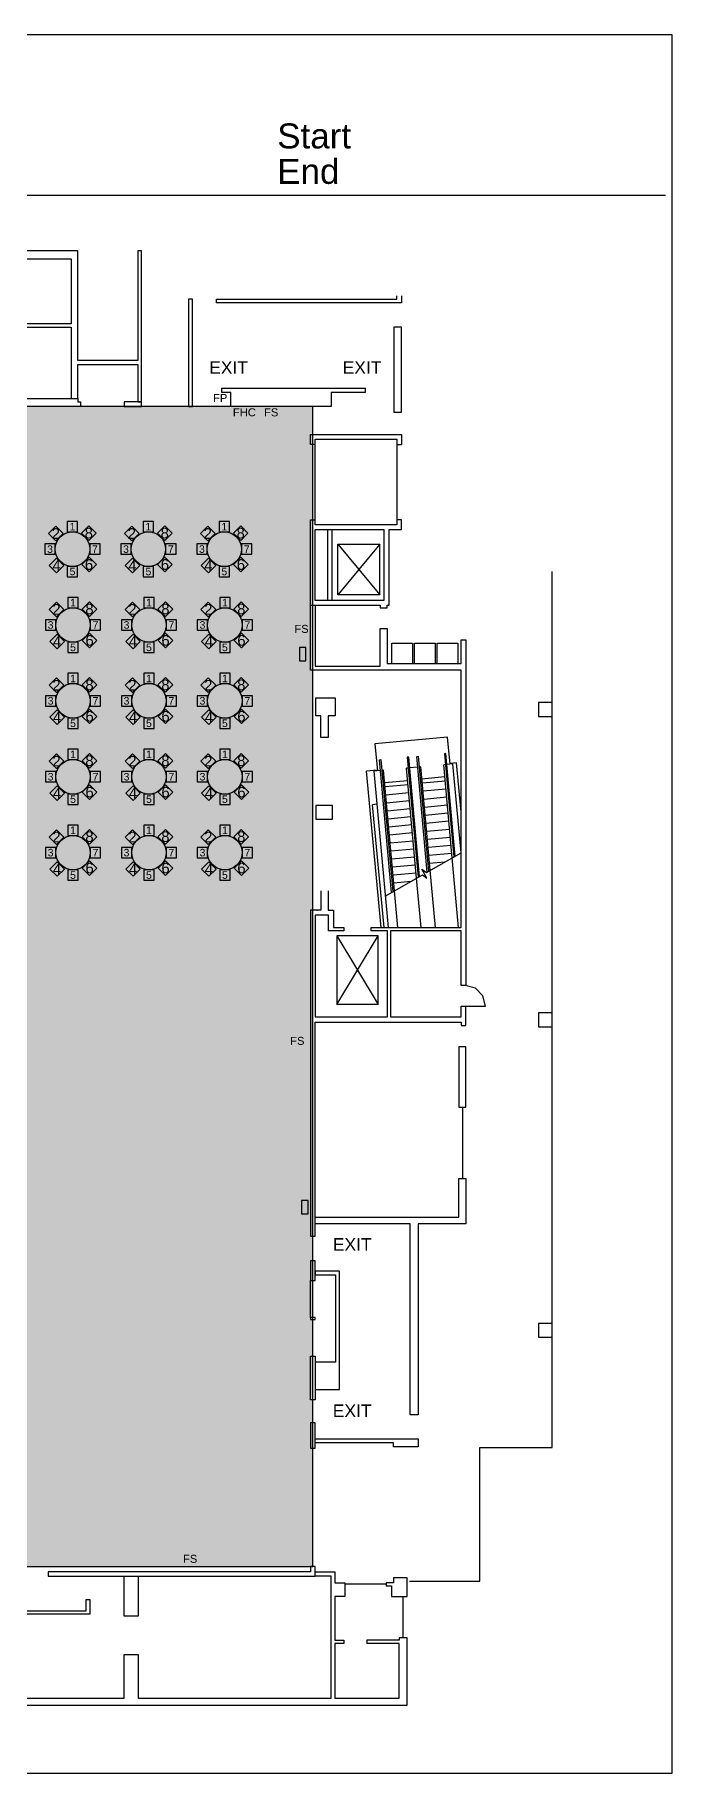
# Model space of a CAD drawing. Header units: feet. Extents: x 280 to 544, y 563 to 815.
# Drawn here: x 451.5 to 543.9, y 562.8 to 814.8 of the extents above; entities that cross this region are included whole.
import ezdxf
from ezdxf.enums import TextEntityAlignment as Align

# ---------------------------------------------------------------- set-up
doc = ezdxf.new("R2010")
doc.units = ezdxf.units.FT
doc.header["$MEASUREMENT"] = 0
for name, color, linetype in [('[labels]', 7, 'Continuous'), ('Background', 7, 'Continuous'), ('Border', 7, 'Continuous'), ('Building', 7, 'Continuous'), ('Layer 1', 7, 'Continuous')]:
    doc.layers.add(name, color=color, linetype=linetype)
doc.styles.add('Arial', font='Arial.ttf')

msp = doc.modelspace()

# ---------------------------------------------------------------- hatches: boundary and pattern name
at = {"layer": 'Background', "lineweight": 0, "true_color": 0xe6e6e6, "transparency": 33554687}
h = msp.add_hatch(color=254, dxfattribs=at)
h.dxf.hatch_style = 1
h.paths.add_polyline_path([(491.79, 760.88), (310.54, 760.88), (310.54, 592.71), (491.79, 592.71)])
at = {"layer": 'Layer 1', "lineweight": 0, "true_color": 0xd5a6bd, "transparency": 33554687}
h = msp.add_hatch(color=9, dxfattribs=at)
edge = h.paths.add_edge_path(flags=0)
edge.add_ellipse((456.96, 740.2), major_axis=(2.5, 0), ratio=1, start_angle=0.0057, end_angle=360, ccw=False)
edge.add_line((459.46, 740.2), (459.46, 740.2))
h = msp.add_hatch(color=9, dxfattribs=at)
edge = h.paths.add_edge_path(flags=0)
edge.add_ellipse((467.96, 740.2), major_axis=(2.5, 0), ratio=1, start_angle=0.0057, end_angle=360, ccw=False)
edge.add_line((470.46, 740.2), (470.46, 740.2))
h = msp.add_hatch(color=9, dxfattribs=at)
edge = h.paths.add_edge_path(flags=0)
edge.add_ellipse((478.96, 740.2), major_axis=(2.5, 0), ratio=1, start_angle=0.0057, end_angle=360, ccw=False)
edge.add_line((481.46, 740.2), (481.46, 740.2))
h = msp.add_hatch(color=9, dxfattribs=at)
edge = h.paths.add_edge_path(flags=0)
edge.add_ellipse((457.04, 729.2), major_axis=(2.5, 0), ratio=1, start_angle=0.0057, end_angle=360, ccw=False)
edge.add_line((459.54, 729.2), (459.54, 729.2))
h = msp.add_hatch(color=9, dxfattribs=at)
edge = h.paths.add_edge_path(flags=0)
edge.add_ellipse((468.04, 729.2), major_axis=(2.5, 0), ratio=1, start_angle=0.0057, end_angle=360, ccw=False)
edge.add_line((470.54, 729.2), (470.54, 729.2))
h = msp.add_hatch(color=9, dxfattribs=at)
edge = h.paths.add_edge_path(flags=0)
edge.add_ellipse((479.04, 729.2), major_axis=(2.5, 0), ratio=1, start_angle=0.0057, end_angle=360, ccw=False)
edge.add_line((481.54, 729.2), (481.54, 729.2))
h = msp.add_hatch(color=9, dxfattribs=at)
edge = h.paths.add_edge_path(flags=0)
edge.add_ellipse((457.04, 718.2), major_axis=(2.5, 0), ratio=1, start_angle=0.0057, end_angle=360, ccw=False)
edge.add_line((459.54, 718.2), (459.54, 718.2))
h = msp.add_hatch(color=9, dxfattribs=at)
edge = h.paths.add_edge_path(flags=0)
edge.add_ellipse((468.04, 718.2), major_axis=(2.5, 0), ratio=1, start_angle=0.0057, end_angle=360, ccw=False)
edge.add_line((470.54, 718.2), (470.54, 718.2))
h = msp.add_hatch(color=9, dxfattribs=at)
edge = h.paths.add_edge_path(flags=0)
edge.add_ellipse((479.04, 718.2), major_axis=(2.5, 0), ratio=1, start_angle=0.0057, end_angle=360, ccw=False)
edge.add_line((481.54, 718.2), (481.54, 718.2))
h = msp.add_hatch(color=9, dxfattribs=at)
edge = h.paths.add_edge_path(flags=0)
edge.add_ellipse((457.04, 707.2), major_axis=(2.5, 0), ratio=1, start_angle=0.0057, end_angle=360, ccw=False)
edge.add_line((459.54, 707.2), (459.54, 707.2))
h = msp.add_hatch(color=9, dxfattribs=at)
edge = h.paths.add_edge_path(flags=0)
edge.add_ellipse((468.04, 707.2), major_axis=(2.5, 0), ratio=1, start_angle=0.0057, end_angle=360, ccw=False)
edge.add_line((470.54, 707.2), (470.54, 707.2))
h = msp.add_hatch(color=9, dxfattribs=at)
edge = h.paths.add_edge_path(flags=0)
edge.add_ellipse((479.04, 707.2), major_axis=(2.5, 0), ratio=1, start_angle=0.0057, end_angle=360, ccw=False)
edge.add_line((481.54, 707.2), (481.54, 707.2))
h = msp.add_hatch(color=9, dxfattribs=at)
edge = h.paths.add_edge_path(flags=0)
edge.add_ellipse((457.04, 696.2), major_axis=(2.5, 0), ratio=1, start_angle=0.0057, end_angle=360, ccw=False)
edge.add_line((459.54, 696.2), (459.54, 696.2))
h = msp.add_hatch(color=9, dxfattribs=at)
edge = h.paths.add_edge_path(flags=0)
edge.add_ellipse((468.04, 696.2), major_axis=(2.5, 0), ratio=1, start_angle=0.0057, end_angle=360, ccw=False)
edge.add_line((470.54, 696.2), (470.54, 696.2))
h = msp.add_hatch(color=9, dxfattribs=at)
edge = h.paths.add_edge_path(flags=0)
edge.add_ellipse((479.04, 696.2), major_axis=(2.5, 0), ratio=1, start_angle=0.0057, end_angle=360, ccw=False)
edge.add_line((481.54, 696.2), (481.54, 696.2))

# ---------------------------------------------------------------- linework, layer by layer
at = {"layer": 'Background', "color": 254, "lineweight": 0, "true_color": 0xe6e6e6, "transparency": 33554687}
msp.add_lwpolyline([(491.79, 760.88), (310.54, 760.88), (310.54, 592.71), (491.79, 592.71)], close=True, dxfattribs=at)
at = {"layer": 'Background', "color": 254, "lineweight": 25, "true_color": 0xe6e6e6}
msp.add_lwpolyline([(491.79, 760.88), (310.54, 760.88), (310.54, 592.71), (491.79, 592.71)], close=True, dxfattribs=at)
at = {"layer": 'Border', "color": 18, "lineweight": 25, "true_color": 0x000000}
msp.add_lwpolyline([(279.85, 562.76), (543.85, 562.76), (543.85, 814.76), (279.85, 814.76)], close=True, dxfattribs=at)
msp.add_lwpolyline([(279.88, 791.49), (542.88, 791.49)], dxfattribs=at)
at = {"layer": 'Building', "color": 18, "lineweight": 25, "true_color": 0x000000}
for points in [[(466.42, 760.88), (466.96, 760.88), (466.96, 761.55), (466.96, 783.46), (466.42, 783.46), (466.42, 767.52), (457.75, 767.52), (457.75, 783.46), (436.18, 783.46), (436.18, 782.92), (443.66, 782.92), (443.66, 777.8), (444.16, 777.8)], [(444.16, 777.8), (444.16, 782.29), (456.78, 782.29), (456.78, 772.87), (444.16, 772.87), (444.16, 774.8), (443.66, 774.8)], [(504.62, 776.9), (504.62, 775.88), (477.83, 775.88), (477.83, 776.42), (503.95, 776.42), (503.95, 776.9)], [(443.66, 774.8), (443.66, 769.3), (444.16, 769.3), (444.16, 772.37), (456.78, 772.37), (456.78, 762.05), (457.75, 762.05), (457.75, 761.55), (458.1, 761.55), (458.1, 760.88), (434.29, 760.88), (434.29, 761.55), (443.66, 761.55), (443.66, 762.05), (457.75, 762.05), (457.75, 766.98), (466.42, 766.98), (466.42, 761.55), (466.96, 761.55), (464.43, 761.55), (464.43, 760.88), (466.42, 760.88)], [(504.62, 772.39), (503.53, 772.39), (503.53, 760.05), (504.62, 760.05), (504.62, 772.36)], [(494.04, 687.13), (492.12, 687.13), (492.12, 672.39), (502.59, 672.39), (502.59, 684.85), (500.25, 684.85), (500.25, 685.35), (513.29, 685.35), (513.29, 722.63), (491.46, 722.63), (491.46, 744.46), (492.12, 744.46), (492.12, 755.38), (491.46, 755.38), (491.46, 756.8), (504.62, 756.8), (504.62, 755.38)], [(492.12, 755.38), (492.12, 756.13), (503.96, 756.13), (503.96, 755.38), (504.62, 755.38)], [(503.96, 755.38), (503.96, 744.46)], [(504.62, 743.05), (504.62, 744.46), (503.96, 744.46), (503.96, 743.71), (492.12, 743.71), (492.12, 744.46)], [(492.12, 743.05), (493.98, 743.05)], [(492.12, 732.74), (492.12, 743.05)], [(494.58, 732.74), (494.58, 743.05)], [(495.42, 740.9), (501.47, 740.9)], [(501.54, 731.88), (501.54, 731.71), (502.54, 731.71), (502.54, 732.07), (502.83, 732.07), (502.83, 743.05), (504.62, 743.05)], [(505.79, 590.6), (515.96, 590.6), (515.96, 609.97), (526.46, 609.97), (526.46, 715.96), (526.46, 717.96), (524.46, 717.96), (524.46, 715.96), (526.46, 715.96), (526.46, 736.96)], [(501.47, 733.57), (495.42, 733.57)], [(491.46, 732.07), (501.54, 732.07), (501.54, 731.88)], [(493.98, 732.74), (492.12, 732.74)], [(492.12, 732.07), (492.12, 723.21), (492.12, 723.21), (501.54, 723.21), (501.54, 723.21), (501.54, 728.71), (501.54, 728.71), (502.54, 728.71), (502.54, 723.63), (504.87, 723.63), (513.29, 723.63), (513.29, 723.63), (513.29, 727.07), (513.96, 727.07), (513.96, 676.96), (513.96, 676.96), (513.29, 676.96), (513.29, 684.85), (513.29, 684.85), (503.03, 684.85), (503.03, 672.39), (503.03, 672.39), (513.29, 672.39), (513.29, 672.39), (513.29, 673.96), (513.29, 673.96), (516.79, 673.96), (516.41, 675.43), (515.33, 676.54), (513.84, 676.96), (513.79, 676.96)], [(503.22, 723.63), (503.22, 726.57), (506.22, 726.57), (506.22, 723.63)], [(506.53, 723.63), (506.53, 726.57), (509.53, 726.57), (509.53, 723.63)], [(509.8, 723.63), (509.8, 726.57), (512.8, 726.57), (512.8, 723.63)], [(511.3, 712.94), (500.77, 711.98)], [(500.77, 711.98), (501.13, 708.06)], [(511.67, 709.02), (511.3, 712.94)], [(501.12, 708.16), (499.57, 708.02)], [(501.12, 708.16), (501.12, 708.12)], [(503.19, 690.43), (501.45, 709.67), (501.65, 709.69), (503.39, 690.55)], [(502.04, 708.15), (501.8, 708.12)], [(503.63, 690.68), (502.04, 708.15)], [(505.61, 708.47), (505.36, 708.45)], [(506.81, 692.5), (505.36, 708.45)], [(507.25, 692.75), (505.68, 710.06), (505.47, 710.04), (507.05, 692.64)], [(506.97, 708.59), (505.82, 708.49)], [(508.35, 693.39), (506.83, 710.16), (507.04, 710.18), (508.55, 693.5)], [(507.43, 708.63), (507.18, 708.61)], [(508.79, 693.64), (507.43, 708.63)], [(508.25, 693.33), (513.26, 696.19), (512.09, 709.06)], [(511, 708.96), (510.75, 708.93)], [(511.97, 695.46), (510.75, 708.93)], [(512.41, 695.71), (511.06, 710.55), (510.86, 710.53), (512.21, 695.59)], [(512.09, 709.06), (511.2, 708.98)], [(513.29, 702.06), (512.62, 709.2), (511.66, 709.11)], [(511.66, 709.11), (511.66, 709.07)], [(501.69, 685.35), (499.57, 708.02)], [(501.59, 708.1), (500.66, 708.02)], [(502.77, 685.35), (500.66, 708.02)], [(502.21, 706.38), (505.52, 706.68)], [(502.26, 705.77), (505.58, 706.07)], [(510.91, 707.17), (507.59, 706.87)], [(510.97, 706.56), (507.65, 706.25)], [(501.11, 703.21), (500.44, 703.15)], [(502.1, 685.35), (500.44, 703.15)], [(502.37, 704.6), (505.69, 704.91)], [(502.47, 703.44), (505.79, 703.74)], [(511.07, 705.39), (507.75, 705.09)], [(511.18, 704.23), (507.86, 703.93)], [(502.58, 702.28), (505.9, 702.58)], [(502.68, 701.12), (506, 701.42)], [(511.28, 703.07), (507.96, 702.77)], [(511.39, 701.91), (508.07, 701.61)], [(511.49, 700.75), (508.17, 700.45)], [(502.79, 699.96), (506.11, 700.26)], [(502.89, 698.8), (506.21, 699.1)], [(511.6, 699.58), (508.28, 699.28)], [(511.7, 698.42), (508.38, 698.12)], [(503, 697.63), (506.32, 697.93)], [(503.1, 696.47), (506.42, 696.77)], [(503.21, 695.31), (506.53, 695.61)], [(511.81, 697.26), (508.49, 696.96)], [(511.91, 696.1), (508.59, 695.8)], [(502.34, 689.95), (507.65, 692.98), (508.32, 692.5), (507.58, 693.81), (508.25, 693.33)], [(503.31, 694.15), (506.63, 694.45)], [(503.42, 692.99), (506.74, 693.29)], [(510.88, 694.83), (508.7, 694.64)], [(509.54, 685.35), (508.79, 693.64)], [(512.89, 685.35), (511.97, 695.46)], [(492.92, 690.68), (492.92, 688.94), (492.92, 687.88), (491.46, 687.88), (491.46, 640.63), (492.12, 640.63), (492.12, 671.64), (513.29, 671.64), (513.29, 671.13), (513.96, 671.13), (513.96, 673.96)], [(494, 690.68), (494, 688.94), (494, 687.88), (494.79, 687.88), (494.79, 685.35), (496.27, 685.35), (496.27, 684.85), (494.04, 684.85), (494.04, 687.13)], [(503.52, 691.82), (506.02, 692.05)], [(504.11, 685.35), (503.63, 690.68)], [(507.46, 685.35), (506.81, 692.5)], [(492.37, 687.88), (492.46, 687.88)], [(495.26, 684.14), (495.26, 674.2)], [(501.26, 674.2), (501.26, 684.14)], [(513.46, 659.3), (513.46, 648.96)], [(491.46, 628.84), (491.46, 634.17)], [(491.79, 592.71), (491.79, 609.88)], [(503.46, 610.67), (492.12, 610.67), (492.12, 611.21), (507.05, 611.21), (507.05, 610.05), (505.88, 610.05), (503.45, 610.05), (503.45, 610.67)], [(345.75, 591.96), (388.11, 591.96), (388.11, 591.3), (347.75, 591.3), (347.75, 590.3), (347.25, 590.3), (347.25, 580.67), (307.69, 580.67), (307.69, 580.17), (393.34, 580.17), (393.34, 572.64), (505.45, 572.64), (505.45, 582.4), (504.29, 582.4), (504.29, 582.06), (499.61, 582.06), (499.61, 581.56)], [(434.46, 579.5), (434.46, 573.64), (442.46, 573.64), (442.46, 579.5), (442.12, 579.5), (442.12, 580), (442.96, 580), (442.96, 573.64), (464.46, 573.64), (464.46, 579.95), (466.46, 579.95), (466.46, 573.64), (494.46, 573.64), (494.46, 591.3), (492.12, 591.3), (492.12, 591.96), (494.96, 591.96), (494.96, 590.38), (496.42, 590.38)], [(496.42, 590.38), (496.42, 588.4), (494.96, 588.4), (494.96, 582.06), (496.27, 582.06), (496.27, 581.56), (494.96, 581.56), (494.96, 573.64), (504.29, 573.64), (504.29, 581.56), (499.61, 581.56)], [(502.42, 590.16), (496.42, 590.16)], [(505.45, 588.4), (505.45, 591.1), (503.45, 591.1), (503.45, 590.38), (502.42, 590.38), (502.42, 589.94), (503.2, 589.94), (503.2, 588.4), (505.45, 588.4)], [(504.87, 582.4), (504.87, 588.4)]]:
    msp.add_lwpolyline(points, dxfattribs=at)
for points in [[(473.79, 776.42), (473.79, 760.88), (474.33, 760.88), (474.33, 776.42)], [(499.37, 763.55), (499.37, 762.88), (494.46, 762.88), (494.46, 760.88), (479.91, 760.88), (479.91, 762.88), (478.58, 762.88), (478.58, 763.55)], [(502.08, 743.05), (502.08, 732.74), (493.98, 732.74), (493.98, 743.05)], [(501.47, 740.9), (495.42, 733.57), (495.42, 740.9), (501.47, 733.57)], [(490.79, 725.96), (489.83, 725.96), (489.83, 724.01), (490.79, 724.01)], [(492.21, 718.63), (495.04, 718.63), (495.04, 718.22), (495.04, 716.05), (494, 716.05), (494, 714.91), (494, 712.91), (492.92, 712.91), (492.92, 714.91), (492.92, 716.05), (492.21, 716.05)], [(494.62, 703.05), (492.21, 703.05), (492.21, 701.05), (494.62, 701.05)], [(495.26, 674.2), (501.26, 684.14), (495.26, 684.14), (501.26, 674.2)], [(526.46, 672.97), (524.46, 672.97), (524.46, 670.97), (526.46, 670.97)], [(512.96, 659.3), (513.96, 659.3), (513.96, 668.03), (512.96, 668.03)], [(512.96, 643.38), (512.96, 648.96), (513.96, 648.96), (513.96, 642.38), (507.05, 642.38), (507.05, 614.71), (505.88, 614.71), (505.88, 642.38), (492.12, 642.38), (492.12, 643.38), (506.88, 643.38)], [(491.12, 645.8), (490.16, 645.8), (490.16, 643.84), (491.12, 643.84)], [(492.12, 637.05), (491.46, 637.05), (491.46, 634.17), (492.12, 634.17)], [(495.09, 622.36), (492.12, 622.36), (492.12, 618.38), (495.63, 618.38), (495.63, 635.55), (492.12, 635.55), (492.12, 635.01), (495.09, 635.01)], [(491.46, 628.53), (492.12, 628.53), (492.12, 628.84), (491.46, 628.84)], [(526.46, 627.96), (524.46, 627.96), (524.46, 625.96), (526.46, 625.96)], [(491.46, 623.19), (492.12, 623.19), (492.12, 616.88), (491.46, 616.88)], [(492.12, 613.55), (491.46, 613.55), (491.46, 609.88), (492.12, 609.88)], [(453.46, 591.96), (453.46, 591.3), (492.12, 591.3), (492.12, 592.71), (491.46, 592.71), (491.46, 591.96), (466.46, 591.96), (453.46, 591.96)], [(466.46, 591.3), (466.46, 585.51), (464.46, 585.51), (464.46, 591.3)], [(441.96, 586.3), (458.96, 586.3), (458.96, 587.96), (459.46, 587.96), (459.46, 585.8), (441.46, 585.8), (441.46, 587.96), (441.96, 587.96)]]:
    msp.add_lwpolyline(points, close=True, dxfattribs=at)
at = {"layer": 'Layer 1', "color": 18, "lineweight": 25, "true_color": 0x000000}
for points in [[(455.62, 742.46), (454.56, 743.52), (453.5, 742.46), (454.56, 741.4)], [(457.71, 744.2), (456.21, 744.2), (456.21, 742.7), (457.71, 742.7)], [(459.33, 743.57), (458.27, 742.51), (459.33, 741.45), (460.39, 742.51)], [(466.62, 742.46), (465.56, 743.52), (464.5, 742.46), (465.56, 741.4)], [(468.71, 744.2), (467.21, 744.2), (467.21, 742.7), (468.71, 742.7)], [(470.33, 743.57), (469.27, 742.51), (470.33, 741.45), (471.39, 742.51)], [(477.62, 742.46), (476.56, 743.52), (475.5, 742.46), (476.56, 741.4)], [(479.71, 744.2), (478.21, 744.2), (478.21, 742.7), (479.71, 742.7)], [(481.33, 743.57), (480.27, 742.51), (481.33, 741.45), (482.39, 742.51)], [(454.46, 740.95), (452.96, 740.95), (452.96, 739.45), (454.46, 739.45)], [(460.96, 740.95), (459.46, 740.95), (459.46, 739.45), (460.96, 739.45)], [(465.46, 740.95), (463.96, 740.95), (463.96, 739.45), (465.46, 739.45)], [(471.96, 740.95), (470.46, 740.95), (470.46, 739.45), (471.96, 739.45)], [(476.46, 740.95), (474.96, 740.95), (474.96, 739.45), (476.46, 739.45)], [(482.96, 740.95), (481.46, 740.95), (481.46, 739.45), (482.96, 739.45)], [(454.65, 738.89), (453.59, 737.83), (454.65, 736.77), (455.71, 737.83)], [(460.42, 737.96), (459.36, 739.02), (458.3, 737.96), (459.36, 736.9)], [(465.65, 738.89), (464.59, 737.83), (465.65, 736.77), (466.71, 737.83)], [(471.42, 737.96), (470.36, 739.02), (469.3, 737.96), (470.36, 736.9)], [(476.65, 738.89), (475.59, 737.83), (476.65, 736.77), (477.71, 737.83)], [(482.42, 737.96), (481.36, 739.02), (480.3, 737.96), (481.36, 736.9)], [(457.71, 737.7), (456.21, 737.7), (456.21, 736.2), (457.71, 736.2)], [(468.71, 737.7), (467.21, 737.7), (467.21, 736.2), (468.71, 736.2)], [(479.71, 737.7), (478.21, 737.7), (478.21, 736.2), (479.71, 736.2)], [(455.71, 731.46), (454.64, 732.52), (453.58, 731.46), (454.64, 730.4)], [(457.79, 733.2), (456.29, 733.2), (456.29, 731.7), (457.79, 731.7)], [(459.42, 732.57), (458.35, 731.51), (459.42, 730.45), (460.48, 731.51)], [(466.71, 731.46), (465.64, 732.52), (464.58, 731.46), (465.64, 730.4)], [(468.79, 733.2), (467.29, 733.2), (467.29, 731.7), (468.79, 731.7)], [(470.42, 732.57), (469.35, 731.51), (470.42, 730.45), (471.48, 731.51)], [(477.71, 731.46), (476.64, 732.52), (475.58, 731.46), (476.64, 730.4)], [(479.79, 733.2), (478.29, 733.2), (478.29, 731.7), (479.79, 731.7)], [(481.42, 732.57), (480.35, 731.51), (481.42, 730.45), (482.48, 731.51)], [(454.54, 729.95), (453.04, 729.95), (453.04, 728.45), (454.54, 728.45)], [(461.04, 729.95), (459.54, 729.95), (459.54, 728.45), (461.04, 728.45)], [(465.54, 729.95), (464.04, 729.95), (464.04, 728.45), (465.54, 728.45)], [(472.04, 729.95), (470.54, 729.95), (470.54, 728.45), (472.04, 728.45)], [(476.54, 729.95), (475.04, 729.95), (475.04, 728.45), (476.54, 728.45)], [(483.04, 729.95), (481.54, 729.95), (481.54, 728.45), (483.04, 728.45)], [(454.73, 727.89), (453.67, 726.83), (454.73, 725.77), (455.79, 726.83)], [(457.79, 726.7), (456.29, 726.7), (456.29, 725.2), (457.79, 725.2)], [(460.5, 726.96), (459.44, 728.02), (458.38, 726.96), (459.44, 725.9)], [(465.73, 727.89), (464.67, 726.83), (465.73, 725.77), (466.79, 726.83)], [(468.79, 726.7), (467.29, 726.7), (467.29, 725.2), (468.79, 725.2)], [(471.5, 726.96), (470.44, 728.02), (469.38, 726.96), (470.44, 725.9)], [(476.73, 727.89), (475.67, 726.83), (476.73, 725.77), (477.79, 726.83)], [(479.79, 726.7), (478.29, 726.7), (478.29, 725.2), (479.79, 725.2)], [(482.5, 726.96), (481.44, 728.02), (480.38, 726.96), (481.44, 725.9)], [(455.71, 720.46), (454.64, 721.52), (453.58, 720.46), (454.64, 719.4)], [(457.79, 722.2), (456.29, 722.2), (456.29, 720.7), (457.79, 720.7)], [(459.42, 721.57), (458.35, 720.51), (459.42, 719.45), (460.48, 720.51)], [(466.71, 720.46), (465.64, 721.52), (464.58, 720.46), (465.64, 719.4)], [(468.79, 722.2), (467.29, 722.2), (467.29, 720.7), (468.79, 720.7)], [(470.42, 721.57), (469.35, 720.51), (470.42, 719.45), (471.48, 720.51)], [(477.71, 720.46), (476.64, 721.52), (475.58, 720.46), (476.64, 719.4)], [(479.79, 722.2), (478.29, 722.2), (478.29, 720.7), (479.79, 720.7)], [(481.42, 721.57), (480.35, 720.51), (481.42, 719.45), (482.48, 720.51)], [(454.54, 718.95), (453.04, 718.95), (453.04, 717.45), (454.54, 717.45)], [(461.04, 718.95), (459.54, 718.95), (459.54, 717.45), (461.04, 717.45)], [(465.54, 718.95), (464.04, 718.95), (464.04, 717.45), (465.54, 717.45)], [(472.04, 718.95), (470.54, 718.95), (470.54, 717.45), (472.04, 717.45)], [(476.54, 718.95), (475.04, 718.95), (475.04, 717.45), (476.54, 717.45)], [(483.04, 718.95), (481.54, 718.95), (481.54, 717.45), (483.04, 717.45)], [(454.73, 716.89), (453.67, 715.83), (454.73, 714.77), (455.79, 715.83)], [(457.79, 715.7), (456.29, 715.7), (456.29, 714.2), (457.79, 714.2)], [(460.5, 715.96), (459.44, 717.02), (458.38, 715.96), (459.44, 714.9)], [(465.73, 716.89), (464.67, 715.83), (465.73, 714.77), (466.79, 715.83)], [(468.79, 715.7), (467.29, 715.7), (467.29, 714.2), (468.79, 714.2)], [(471.5, 715.96), (470.44, 717.02), (469.38, 715.96), (470.44, 714.9)], [(476.73, 716.89), (475.67, 715.83), (476.73, 714.77), (477.79, 715.83)], [(479.79, 715.7), (478.29, 715.7), (478.29, 714.2), (479.79, 714.2)], [(482.5, 715.96), (481.44, 717.02), (480.38, 715.96), (481.44, 714.9)], [(457.79, 711.2), (456.29, 711.2), (456.29, 709.7), (457.79, 709.7)], [(468.79, 711.2), (467.29, 711.2), (467.29, 709.7), (468.79, 709.7)], [(479.79, 711.2), (478.29, 711.2), (478.29, 709.7), (479.79, 709.7)], [(455.71, 709.46), (454.64, 710.52), (453.58, 709.46), (454.64, 708.4)], [(459.42, 710.57), (458.35, 709.51), (459.42, 708.45), (460.48, 709.51)], [(466.71, 709.46), (465.64, 710.52), (464.58, 709.46), (465.64, 708.4)], [(470.42, 710.57), (469.35, 709.51), (470.42, 708.45), (471.48, 709.51)], [(477.71, 709.46), (476.64, 710.52), (475.58, 709.46), (476.64, 708.4)], [(481.42, 710.57), (480.35, 709.51), (481.42, 708.45), (482.48, 709.51)], [(454.54, 707.95), (453.04, 707.95), (453.04, 706.45), (454.54, 706.45)], [(454.73, 705.89), (453.67, 704.83), (454.73, 703.77), (455.79, 704.83)], [(460.5, 704.96), (459.44, 706.02), (458.38, 704.96), (459.44, 703.9)], [(461.04, 707.95), (459.54, 707.95), (459.54, 706.45), (461.04, 706.45)], [(465.54, 707.95), (464.04, 707.95), (464.04, 706.45), (465.54, 706.45)], [(465.73, 705.89), (464.67, 704.83), (465.73, 703.77), (466.79, 704.83)], [(471.5, 704.96), (470.44, 706.02), (469.38, 704.96), (470.44, 703.9)], [(472.04, 707.95), (470.54, 707.95), (470.54, 706.45), (472.04, 706.45)], [(476.54, 707.95), (475.04, 707.95), (475.04, 706.45), (476.54, 706.45)], [(476.73, 705.89), (475.67, 704.83), (476.73, 703.77), (477.79, 704.83)], [(482.5, 704.96), (481.44, 706.02), (480.38, 704.96), (481.44, 703.9)], [(483.04, 707.95), (481.54, 707.95), (481.54, 706.45), (483.04, 706.45)], [(457.79, 704.7), (456.29, 704.7), (456.29, 703.2), (457.79, 703.2)], [(468.79, 704.7), (467.29, 704.7), (467.29, 703.2), (468.79, 703.2)], [(479.79, 704.7), (478.29, 704.7), (478.29, 703.2), (479.79, 703.2)], [(455.71, 698.46), (454.64, 699.52), (453.58, 698.46), (454.64, 697.4)], [(457.79, 700.2), (456.29, 700.2), (456.29, 698.7), (457.79, 698.7)], [(459.42, 699.57), (458.35, 698.51), (459.42, 697.45), (460.48, 698.51)], [(466.71, 698.46), (465.64, 699.52), (464.58, 698.46), (465.64, 697.4)], [(468.79, 700.2), (467.29, 700.2), (467.29, 698.7), (468.79, 698.7)], [(470.42, 699.57), (469.35, 698.51), (470.42, 697.45), (471.48, 698.51)], [(477.71, 698.46), (476.64, 699.52), (475.58, 698.46), (476.64, 697.4)], [(479.79, 700.2), (478.29, 700.2), (478.29, 698.7), (479.79, 698.7)], [(481.42, 699.57), (480.35, 698.51), (481.42, 697.45), (482.48, 698.51)], [(454.54, 696.95), (453.04, 696.95), (453.04, 695.45), (454.54, 695.45)], [(461.04, 696.95), (459.54, 696.95), (459.54, 695.45), (461.04, 695.45)], [(465.54, 696.95), (464.04, 696.95), (464.04, 695.45), (465.54, 695.45)], [(472.04, 696.95), (470.54, 696.95), (470.54, 695.45), (472.04, 695.45)], [(476.54, 696.95), (475.04, 696.95), (475.04, 695.45), (476.54, 695.45)], [(483.04, 696.95), (481.54, 696.95), (481.54, 695.45), (483.04, 695.45)], [(454.73, 694.89), (453.67, 693.83), (454.73, 692.77), (455.79, 693.83)], [(457.79, 693.7), (456.29, 693.7), (456.29, 692.2), (457.79, 692.2)], [(460.5, 693.96), (459.44, 695.02), (458.38, 693.96), (459.44, 692.9)], [(465.73, 694.89), (464.67, 693.83), (465.73, 692.77), (466.79, 693.83)], [(468.79, 693.7), (467.29, 693.7), (467.29, 692.2), (468.79, 692.2)], [(471.5, 693.96), (470.44, 695.02), (469.38, 693.96), (470.44, 692.9)], [(476.73, 694.89), (475.67, 693.83), (476.73, 692.77), (477.79, 693.83)], [(479.79, 693.7), (478.29, 693.7), (478.29, 692.2), (479.79, 692.2)], [(482.5, 693.96), (481.44, 695.02), (480.38, 693.96), (481.44, 692.9)]]:
    msp.add_lwpolyline(points, close=True, dxfattribs=at)
for centre in [(456.96, 740.2), (467.96, 740.2), (478.96, 740.2), (457.04, 729.2), (468.04, 729.2), (479.04, 729.2), (457.04, 718.2), (468.04, 718.2), (479.04, 718.2), (457.04, 707.2), (468.04, 707.2), (479.04, 707.2), (457.04, 696.2), (468.04, 696.2), (479.04, 696.2)]:
    msp.add_ellipse(centre, major_axis=(2.5, 0), ratio=1, dxfattribs=at)

# ---------------------------------------------------------------- texts
at = {"layer": '[labels]', "color": 18, "true_color": 0x000000, "attachment_point": 5, "line_spacing_factor": 0.85, "style": 'Arial'}
for s, insert, char_height, width in [('1', (456.96, 743.45), 1.09, 1.5), ('1', (467.96, 743.45), 1.09, 1.5), ('1', (478.96, 743.45), 1.09, 1.5), ('2', (454.56, 742.46), 1.54, 2.1213), ('8', (459.33, 742.51), 1.54, 2.1213), ('2', (465.56, 742.46), 1.54, 2.1213), ('8', (470.33, 742.51), 1.54, 2.1213), ('2', (476.56, 742.46), 1.54, 2.1213), ('8', (481.33, 742.51), 1.54, 2.1213), ('3', (453.71, 740.2), 1.09, 1.5), ('4', (454.65, 737.83), 1.54, 2.1213), ('6', (459.36, 737.96), 1.54, 2.1213), ('7', (460.21, 740.2), 1.09, 1.5), ('3', (464.71, 740.2), 1.09, 1.5), ('4', (465.65, 737.83), 1.54, 2.1213), ('6', (470.36, 737.96), 1.54, 2.1213), ('7', (471.21, 740.2), 1.09, 1.5), ('3', (475.71, 740.2), 1.09, 1.5), ('4', (476.65, 737.83), 1.54, 2.1213), ('6', (481.36, 737.96), 1.54, 2.1213), ('7', (482.21, 740.2), 1.09, 1.5), ('5', (456.96, 736.95), 1.09, 1.5), ('5', (467.96, 736.95), 1.09, 1.5), ('5', (478.96, 736.95), 1.09, 1.5), ('2', (454.64, 731.46), 1.54, 2.1213), ('1', (457.04, 732.45), 1.09, 1.5), ('8', (459.42, 731.51), 1.54, 2.1213), ('2', (465.64, 731.46), 1.54, 2.1213), ('1', (468.04, 732.45), 1.09, 1.5), ('8', (470.42, 731.51), 1.54, 2.1213), ('2', (476.64, 731.46), 1.54, 2.1213), ('1', (479.04, 732.45), 1.09, 1.5), ('8', (481.42, 731.51), 1.54, 2.1213), ('3', (453.79, 729.2), 1.09, 1.5), ('7', (460.29, 729.2), 1.09, 1.5), ('3', (464.79, 729.2), 1.09, 1.5), ('7', (471.29, 729.2), 1.09, 1.5), ('3', (475.79, 729.2), 1.09, 1.5), ('7', (482.29, 729.2), 1.09, 1.5), ('4', (454.73, 726.83), 1.54, 2.1213), ('5', (457.04, 725.95), 1.09, 1.5), ('6', (459.44, 726.96), 1.54, 2.1213), ('4', (465.73, 726.83), 1.54, 2.1213), ('5', (468.04, 725.95), 1.09, 1.5), ('6', (470.44, 726.96), 1.54, 2.1213), ('4', (476.73, 726.83), 1.54, 2.1213), ('5', (479.04, 725.95), 1.09, 1.5), ('6', (481.44, 726.96), 1.54, 2.1213), ('2', (454.64, 720.46), 1.54, 2.1213), ('1', (457.04, 721.45), 1.09, 1.5), ('8', (459.42, 720.51), 1.54, 2.1213), ('2', (465.64, 720.46), 1.54, 2.1213), ('1', (468.04, 721.45), 1.09, 1.5), ('8', (470.42, 720.51), 1.54, 2.1213), ('2', (476.64, 720.46), 1.54, 2.1213), ('1', (479.04, 721.45), 1.09, 1.5), ('8', (481.42, 720.51), 1.54, 2.1213), ('3', (453.79, 718.2), 1.09, 1.5), ('7', (460.29, 718.2), 1.09, 1.5), ('3', (464.79, 718.2), 1.09, 1.5), ('7', (471.29, 718.2), 1.09, 1.5), ('3', (475.79, 718.2), 1.09, 1.5), ('7', (482.29, 718.2), 1.09, 1.5), ('4', (454.73, 715.83), 1.54, 2.1213), ('6', (459.44, 715.96), 1.54, 2.1213), ('4', (465.73, 715.83), 1.54, 2.1213), ('6', (470.44, 715.96), 1.54, 2.1213), ('4', (476.73, 715.83), 1.54, 2.1213), ('6', (481.44, 715.96), 1.54, 2.1213), ('5', (457.04, 714.95), 1.09, 1.5), ('5', (468.04, 714.95), 1.09, 1.5), ('5', (479.04, 714.95), 1.09, 1.5), ('1', (457.04, 710.45), 1.09, 1.5), ('1', (468.04, 710.45), 1.09, 1.5), ('1', (479.04, 710.45), 1.09, 1.5), ('2', (454.64, 709.46), 1.54, 2.1213), ('8', (459.42, 709.51), 1.54, 2.1213), ('2', (465.64, 709.46), 1.54, 2.1213), ('8', (470.42, 709.51), 1.54, 2.1213), ('2', (476.64, 709.46), 1.54, 2.1213), ('8', (481.42, 709.51), 1.54, 2.1213), ('3', (453.79, 707.2), 1.09, 1.5), ('6', (459.44, 704.96), 1.54, 2.1213), ('7', (460.29, 707.2), 1.09, 1.5), ('3', (464.79, 707.2), 1.09, 1.5), ('6', (470.44, 704.96), 1.54, 2.1213), ('7', (471.29, 707.2), 1.09, 1.5), ('3', (475.79, 707.2), 1.09, 1.5), ('6', (481.44, 704.96), 1.54, 2.1213), ('7', (482.29, 707.2), 1.09, 1.5), ('4', (454.73, 704.83), 1.54, 2.1213), ('5', (457.04, 703.95), 1.09, 1.5), ('4', (465.73, 704.83), 1.54, 2.1213), ('5', (468.04, 703.95), 1.09, 1.5), ('4', (476.73, 704.83), 1.54, 2.1213), ('5', (479.04, 703.95), 1.09, 1.5), ('2', (454.64, 698.46), 1.54, 2.1213), ('1', (457.04, 699.45), 1.09, 1.5), ('8', (459.42, 698.51), 1.54, 2.1213), ('2', (465.64, 698.46), 1.54, 2.1213), ('1', (468.04, 699.45), 1.09, 1.5), ('8', (470.42, 698.51), 1.54, 2.1213), ('2', (476.64, 698.46), 1.54, 2.1213), ('1', (479.04, 699.45), 1.09, 1.5), ('8', (481.42, 698.51), 1.54, 2.1213), ('3', (453.79, 696.2), 1.09, 1.5), ('7', (460.29, 696.2), 1.09, 1.5), ('3', (464.79, 696.2), 1.09, 1.5), ('7', (471.29, 696.2), 1.09, 1.5), ('3', (475.79, 696.2), 1.09, 1.5), ('7', (482.29, 696.2), 1.09, 1.5), ('4', (454.73, 693.83), 1.54, 2.1213), ('5', (457.04, 692.95), 1.09, 1.5), ('6', (459.44, 693.96), 1.54, 2.1213), ('4', (465.73, 693.83), 1.54, 2.1213), ('5', (468.04, 692.95), 1.09, 1.5), ('6', (470.44, 693.96), 1.54, 2.1213), ('4', (476.73, 693.83), 1.54, 2.1213), ('5', (479.04, 692.95), 1.09, 1.5), ('6', (481.44, 693.96), 1.54, 2.1213)]:
    msp.add_mtext(s, dxfattribs=dict(at, insert=insert, char_height=char_height, width=width))
at = {"layer": 'Building', "color": 18, "true_color": 0x000000, "style": 'Arial'}
for s, height, p in [('EXIT', 1.812, (476.76, 767.43)), ('EXIT', 1.812, (496.1, 767.43)), ('FP', 1.16, (477.33, 762.69)), ('FHC', 1.16, (480.2, 760.61)), ('FS', 1.16, (484.71, 760.61)), ('FS', 1.16, (489.11, 729.22)), ('FS', 1.16, (488.5, 669.5)), ('EXIT', 1.812, (494.68, 640.32)), ('EXIT', 1.812, (494.67, 616.21)), ('FS', 1.16, (472.98, 594.42))]:
    msp.add_text(s, height=height, dxfattribs=at).set_placement(p, align=Align.TOP_LEFT)
at = {"layer": 'Layer 1', "color": 18, "true_color": 0x000000, "insert": (486.63, 801.91), "char_height": 3.625, "width": 54, "attachment_point": 1, "line_spacing_factor": 0.85, "style": 'Arial'}
msp.add_mtext('Start^JEnd', dxfattribs=at)

doc.saveas('drawing.dxf')
